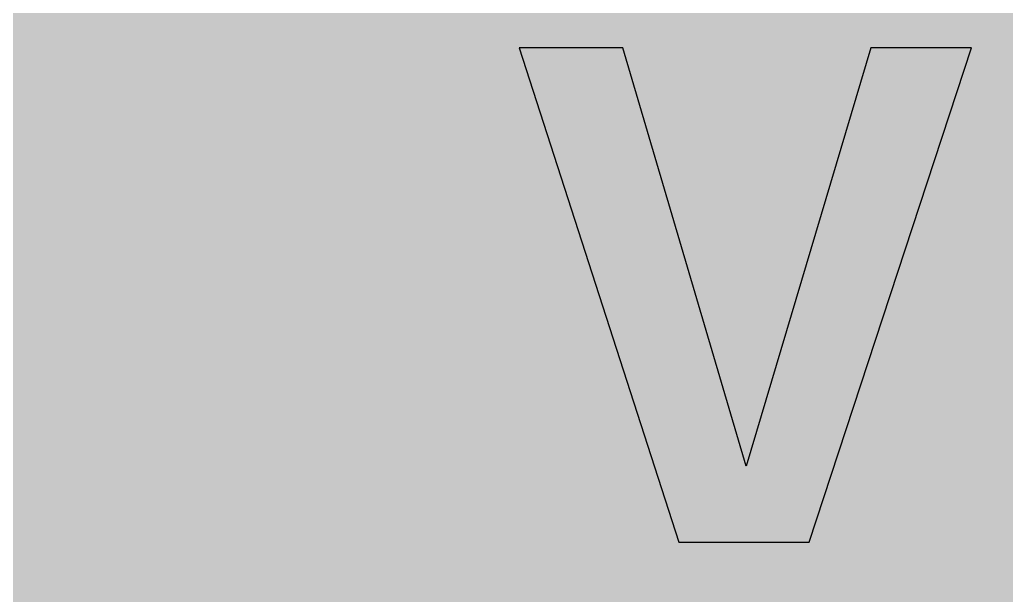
# Model space of a CAD drawing. Header units: millimetres. Extents: x 0 to 441, y 0 to 123.
# Drawn here: x 271.7 to 337.6, y 38.4 to 76.9 of the extents above; entities that cross this region are included whole.
import ezdxf

# ---------------------------------------------------------------- set-up
doc = ezdxf.new("R2010")
doc.units = ezdxf.units.MM

msp = doc.modelspace()

# ---------------------------------------------------------------- hatches: boundary and pattern name
for color, points in [(40, [(426.8611, 123.4722), (427.035, 123.4694), (427.2102, 123.4669), (427.3855, 123.4618), (427.5607, 123.4542), (427.7335, 123.444), (427.9087, 123.4313), (428.0814, 123.4186), (428.2542, 123.4008), (428.4269, 123.383), (428.5996, 123.3627), (428.7723, 123.3399), (428.9425, 123.317), (429.1152, 123.2891), (429.2854, 123.2611), (429.4556, 123.2306), (429.6258, 123.1976), (429.7959, 123.1621), (429.9636, 123.1265), (430.1312, 123.0859), (430.2989, 123.0452), (430.4665, 123.002), (430.6316, 122.9563), (430.7992, 122.9106), (430.9643, 122.8598), (431.1294, 122.809), (431.292, 122.7557), (431.4546, 122.7023), (431.6171, 122.6439), (431.7797, 122.5855), (431.9397, 122.5245), (432.0997, 122.461), (432.2597, 122.3975), (432.4172, 122.3289), (432.5772, 122.2604), (432.7322, 122.1892), (432.8897, 122.1181), (433.0446, 122.0445), (433.1995, 121.9683), (433.3519, 121.8895), (433.5043, 121.8082), (433.6567, 121.727), (433.8066, 121.6431), (433.9565, 121.5568), (434.1038, 121.4679), (434.2511, 121.379), (434.3984, 121.2875), (434.5432, 121.1961), (434.688, 121.0996), (434.8328, 121.0031), (434.975, 120.904), (435.1147, 120.8049), (435.2544, 120.7008), (435.3941, 120.5992), (435.5313, 120.4925), (435.6684, 120.3858), (435.803, 120.2766), (435.9377, 120.1649), (436.0697, 120.0506), (436.2018, 119.9363), (436.3314, 119.8194), (436.4609, 119.7026), (436.5879, 119.5832), (436.7124, 119.4613), (436.8394, 119.3394), (436.9613, 119.2124), (437.0832, 119.0879), (437.2026, 118.9609), (437.3194, 118.8314), (437.4363, 118.7018), (437.5506, 118.5697), (437.6649, 118.4377), (437.7766, 118.303), (437.8858, 118.1684), (437.9925, 118.0313), (438.0992, 117.8941), (438.2008, 117.7544), (438.3049, 117.6147), (438.404, 117.475), (438.5031, 117.3328), (438.5996, 117.188), (438.6961, 117.0432), (438.7875, 116.8984), (438.879, 116.7511), (438.9679, 116.6038), (439.0568, 116.4565), (439.1431, 116.3066), (439.227, 116.1567), (439.3082, 116.0043), (439.3895, 115.8519), (439.4683, 115.6995), (439.5445, 115.5446), (439.6181, 115.3897), (439.6892, 115.2322), (439.7604, 115.0772), (439.8289, 114.9172), (439.8975, 114.7597), (439.961, 114.5997), (440.0245, 114.4397), (440.0855, 114.2797), (440.1439, 114.1171), (440.2023, 113.9546), (440.2557, 113.792), (440.309, 113.6294), (440.3598, 113.4643), (440.4106, 113.2992), (440.4563, 113.1316), (440.502, 112.9665), (440.5452, 112.7989), (440.5859, 112.6312), (440.6265, 112.4636), (440.6621, 112.2959), (440.6976, 112.1258), (440.7306, 111.9556), (440.7611, 111.7854), (440.7891, 111.6152), (440.817, 111.4425), (440.8399, 111.2723), (440.8627, 111.0996), (440.883, 110.9269), (440.9008, 110.7542), (440.9186, 110.5814), (440.9313, 110.4087), (440.944, 110.2335), (440.9542, 110.0607), (440.9618, 109.8855), (440.9669, 109.7102), (440.9694, 109.535), (440.9719, 109.3597), (440.9722, 14.1111), (440.9694, 13.9344), (440.9669, 13.7592), (440.9618, 13.5839), (440.9542, 13.4112), (440.944, 13.2359), (440.9313, 13.0607), (440.9186, 12.888), (440.9008, 12.7152), (440.883, 12.5425), (440.8627, 12.3698), (440.8399, 12.1971), (440.817, 12.0269), (440.7891, 11.8542), (440.7611, 11.684), (440.7306, 11.5138), (440.6976, 11.3436), (440.6621, 11.176), (440.6265, 11.0058), (440.5859, 10.8382), (440.5452, 10.6705), (440.502, 10.5029), (440.4563, 10.3378), (440.4106, 10.1702), (440.3598, 10.0051), (440.309, 9.8425), (440.2557, 9.6774), (440.2023, 9.5148), (440.1439, 9.3523), (440.0855, 9.1897), (440.0245, 9.0297), (439.961, 8.8697), (439.8975, 8.7097), (439.8289, 8.5522), (439.7604, 8.3947), (439.6892, 8.2372), (439.6181, 8.0797), (439.5445, 7.9248), (439.4683, 7.7699), (439.3895, 7.6175), (439.3082, 7.4651), (439.227, 7.3127), (439.1431, 7.1628), (439.0568, 7.0129), (438.9679, 6.8656), (438.879, 6.7183), (438.7875, 6.571), (438.6961, 6.4262), (438.5996, 6.2814), (438.5031, 6.1366), (438.404, 5.9944), (438.3049, 5.8547), (438.2008, 5.715), (438.0992, 5.5753), (437.9925, 5.4381), (437.8858, 5.301), (437.7766, 5.1664), (437.6649, 5.0317), (437.5506, 4.8997), (437.4363, 4.7676), (437.3194, 4.638), (437.2026, 4.511), (437.0832, 4.3815), (436.9613, 4.257), (436.8394, 4.1326), (436.7124, 4.0081), (436.5879, 3.8862), (436.4609, 3.7668), (436.3314, 3.65), (436.2018, 3.5331), (436.0697, 3.4188), (435.9377, 3.3045), (435.803, 3.1953), (435.6684, 3.0861), (435.5313, 2.9769), (435.3941, 2.8727), (435.2544, 2.7686), (435.1147, 2.6645), (434.975, 2.5654), (434.8328, 2.4663), (434.688, 2.3698), (434.5432, 2.2733), (434.3984, 2.1819), (434.2511, 2.0904), (434.1038, 2.0015), (433.9565, 1.9126), (433.8066, 1.8263), (433.6567, 1.7424), (433.5043, 1.6612), (433.3519, 1.5799), (433.1995, 1.5037), (433.0446, 1.4275), (432.8897, 1.3513), (432.7322, 1.2802), (432.5772, 1.209), (432.4172, 1.1405), (432.2597, 1.0719), (432.0997, 1.0084), (431.9397, 0.9449), (431.7797, 0.8839), (431.6171, 0.8255), (431.4546, 0.7671), (431.292, 0.7137), (431.1294, 0.6604), (430.9643, 0.6096), (430.7992, 0.5588), (430.6316, 0.5131), (430.4665, 0.4674), (430.2989, 0.4242), (430.1312, 0.3835), (429.9636, 0.3454), (429.7959, 0.3073), (429.6258, 0.2718), (429.4556, 0.2388), (429.2854, 0.2083), (429.1152, 0.1803), (428.9425, 0.1524), (428.7723, 0.1295), (428.5996, 0.1067), (428.4269, 0.0864), (428.2542, 0.0686), (428.0814, 0.0508), (427.9087, 0.0381), (427.7335, 0.0254), (427.5607, 0.0152), (427.3855, 0.0076), (427.2102, 0.0025), (427.035, 0), (426.8597, 0), (104.0694, 0), (103.7082, 0), (103.3475, 0.0051), (102.9894, 0.0127), (102.6312, 0.0229), (102.2706, 0.0356), (101.9124, 0.0508), (101.5543, 0.0711), (101.1961, 0.094), (100.838, 0.1168), (100.4824, 0.1448), (100.1243, 0.1778), (99.7687, 0.2108), (99.4131, 0.2464), (99.0575, 0.287), (98.7019, 0.3302), (98.3463, 0.3734), (97.9932, 0.4216), (97.6376, 0.475), (97.2845, 0.5283), (96.9315, 0.5842), (96.581, 0.6452), (96.2279, 0.7061), (95.8774, 0.7722), (95.5269, 0.8407), (95.1763, 0.9119), (94.8284, 0.9855), (94.4804, 1.0617), (94.1324, 1.143), (93.7844, 1.2243), (93.4364, 1.3106), (93.091, 1.3995), (92.7456, 1.4884), (92.4027, 1.5824), (92.0598, 1.6789), (91.7169, 1.778), (91.374, 1.8821), (91.0336, 1.9863), (90.6932, 2.093), (90.3529, 2.2047), (90.0151, 2.319), (89.6772, 2.4333), (89.3394, 2.5527), (89.0041, 2.6746), (88.6689, 2.7991), (88.3361, 2.9261), (88.0034, 3.0556), (87.6706, 3.1877), (87.3404, 3.3249), (87.0102, 3.462), (86.68, 3.6043), (86.3524, 3.7465), (86.0273, 3.8938), (85.6996, 4.0411), (85.377, 4.1935), (85.0519, 4.3485), (84.7293, 4.506), (84.4093, 4.666), (84.0892, 4.8285), (83.7717, 4.9936), (83.4542, 5.1613), (83.1367, 5.3315), (82.8218, 5.5042), (82.5094, 5.682), (82.1969, 5.8598), (7.0556, 49.5155), (6.8504, 49.6341), (6.6497, 49.7561), (6.4516, 49.8831), (6.256, 50.0126), (6.063, 50.1421), (5.8725, 50.2793), (5.6845, 50.4165), (5.4966, 50.5562), (5.3137, 50.6984), (5.1333, 50.8457), (4.9581, 50.9956), (4.7828, 51.1454), (4.6101, 51.3004), (4.4399, 51.4579), (4.2748, 51.6153), (4.1097, 51.7779), (3.9497, 51.943), (3.7922, 52.1106), (3.6347, 52.2783), (3.4823, 52.451), (3.335, 52.6237), (3.1877, 52.8015), (3.0429, 52.9793), (2.9032, 53.1597), (2.7661, 53.3425), (2.6314, 53.528), (2.4994, 53.7134), (2.3724, 53.9039), (2.2454, 54.0944), (2.1234, 54.2874), (2.0041, 54.483), (1.8898, 54.6786), (1.778, 54.8792), (1.6662, 55.0799), (1.5621, 55.2806), (1.458, 55.4863), (1.3589, 55.6895), (1.2624, 55.8978), (1.1684, 56.1061), (1.0795, 56.3169), (0.9931, 56.5302), (0.9119, 56.7436), (0.8306, 56.957), (0.7569, 57.1754), (0.6833, 57.3913), (0.6147, 57.6123), (0.5486, 57.8307), (0.4877, 58.0542), (0.4293, 58.2752), (0.3734, 58.4987), (0.3226, 58.7248), (0.2769, 58.9509), (0.2311, 59.1795), (0.193, 59.4055), (0.1549, 59.6367), (0.1219, 59.8653), (0.094, 60.0964), (0.0686, 60.3275), (0.0483, 60.5612), (0.0305, 60.7949), (0.0152, 61.0286), (0.0076, 61.2623), (0, 61.4985), (0, 61.7347), (0, 61.8515), (0, 61.9658), (0.0025, 62.0827), (0.0076, 62.1995), (0.0102, 62.3138), (0.0152, 62.4307), (0.0229, 62.545), (0.0279, 62.6618), (0.0381, 62.7761), (0.0457, 62.8929), (0.0559, 63.0072), (0.066, 63.1215), (0.0787, 63.2358), (0.0914, 63.3527), (0.1041, 63.467), (0.1194, 63.5813), (0.1346, 63.6956), (0.1524, 63.8099), (0.1702, 63.9242), (0.188, 64.0359), (0.2057, 64.1502), (0.2261, 64.2645), (0.2489, 64.3763), (0.2692, 64.4906), (0.2921, 64.6024), (0.3175, 64.7167), (0.3429, 64.8284), (0.3683, 64.9402), (0.3937, 65.0519), (0.4216, 65.1637), (0.4496, 65.2755), (0.4801, 65.3872), (0.5105, 65.499), (0.541, 65.6082), (0.574, 65.72), (0.6071, 65.8292), (0.6401, 65.9409), (0.6756, 66.0502), (0.7112, 66.1594), (0.7468, 66.2686), (0.7849, 66.3778), (0.823, 66.487), (0.8611, 66.5937), (0.9017, 66.7029), (0.9423, 66.8096), (0.9855, 66.9163), (1.0287, 67.0255), (1.0719, 67.1322), (1.1151, 67.2389), (1.1608, 67.343), (1.2065, 67.4497), (1.2548, 67.5538), (1.303, 67.6605), (1.3513, 67.7647), (1.4021, 67.8688), (1.4529, 67.9729), (1.5037, 68.0771), (1.557, 68.1787), (1.6104, 68.2828), (1.6637, 68.3844), (1.7196, 68.486), (1.7755, 68.5876), (1.8313, 68.6892), (1.8898, 68.7908), (1.9482, 68.8899), (2.0066, 68.9915), (2.0676, 69.0905), (2.1285, 69.1896), (2.1895, 69.2861), (2.253, 69.3852), (2.3139, 69.4817), (2.38, 69.5782), (2.4435, 69.6722), (2.5095, 69.7687), (2.5756, 69.8627), (2.6416, 69.9567), (2.7102, 70.0507), (2.7788, 70.1446), (2.8473, 70.2361), (2.9185, 70.3275), (2.987, 70.419), (3.0582, 70.5104), (3.1318, 70.5993), (3.2029, 70.6907), (3.2766, 70.7771), (3.3528, 70.866), (3.4265, 70.9549), (3.5027, 71.0413), (3.5789, 71.1276), (3.6551, 71.214), (3.7338, 71.2978), (3.8125, 71.3816), (3.8913, 71.4654), (3.97, 71.5493), (4.0513, 71.6305), (4.1326, 71.7118), (4.2139, 71.7931), (4.2951, 71.8744), (4.379, 71.9531), (4.4628, 72.0319), (4.5466, 72.1106), (4.633, 72.1893), (4.7168, 72.2655), (4.8031, 72.3417), (4.8895, 72.4179), (4.9784, 72.4941), (5.0673, 72.5678), (5.1562, 72.6415), (5.2451, 72.7126), (5.334, 72.7862), (5.4254, 72.8574), (5.5169, 72.9285), (5.6083, 72.9971), (5.6998, 73.0656), (5.7937, 73.1342), (5.8877, 73.2028), (5.9817, 73.2688), (6.0757, 73.3349), (6.1722, 73.4009), (6.2662, 73.467), (6.3627, 73.5305), (6.4618, 73.594), (6.5583, 73.6549), (6.6573, 73.7159), (6.7539, 73.7768), (6.8555, 73.8378), (6.9545, 73.8962), (7.0536, 73.9546), (82.1972, 117.6115), (82.5094, 117.79), (82.8218, 117.9652), (83.1367, 118.1379), (83.4542, 118.3081), (83.7717, 118.4758), (84.0892, 118.6409), (84.4093, 118.8034), (84.7293, 118.9634), (85.0519, 119.1209), (85.377, 119.2759), (85.6996, 119.4283), (86.0273, 119.5756), (86.3524, 119.7229), (86.68, 119.8677), (87.0102, 120.0074), (87.3404, 120.1445), (87.6706, 120.2817), (88.0034, 120.4138), (88.3361, 120.5433), (88.6689, 120.6703), (89.0041, 120.7948), (89.3394, 120.9167), (89.6772, 121.0361), (90.0151, 121.1529), (90.3529, 121.2647), (90.6932, 121.3764), (91.0336, 121.4831), (91.374, 121.5873), (91.7169, 121.6914), (92.0598, 121.7905), (92.4027, 121.887), (92.7456, 121.981), (93.091, 122.0724), (93.4364, 122.1588), (93.7844, 122.2451), (94.1324, 122.3264), (94.4804, 122.4077), (94.8284, 122.4839), (95.1763, 122.5575), (95.5269, 122.6287), (95.8774, 122.6972), (96.2279, 122.7633), (96.581, 122.8242), (96.9315, 122.8852), (97.2845, 122.9411), (97.6376, 122.997), (97.9932, 123.0478), (98.3463, 123.096), (98.7019, 123.1392), (99.0575, 123.1824), (99.4131, 123.223), (99.7687, 123.2586), (100.1243, 123.2916), (100.4824, 123.3246), (100.838, 123.3526), (101.1961, 123.3754), (101.5543, 123.3983), (101.9124, 123.4186), (102.2706, 123.4338), (102.6312, 123.4465), (102.9894, 123.4567), (103.3475, 123.4643), (103.7082, 123.4694), (104.0689, 123.4719)]), (59, [(335.3181, 75.0013), (328.5878, 75.0013), (320.27, 47.0598), (312.0139, 75.0013), (305.0921, 75.0013), (315.7608, 41.9806), (324.4603, 41.9806)])]:
    msp.add_hatch(color=color).paths.add_polyline_path(points)
h = msp.add_hatch(color=59)
edge = h.paths.add_edge_path()
edge.add_line((286.6775, 41.3452), (287.053, 41.3461))
edge.add_line((287.053, 41.3461), (287.4239, 41.3588))
edge.add_line((287.4239, 41.3588), (287.7947, 41.3741))
edge.add_line((287.7947, 41.3741), (288.1579, 41.3995))
edge.add_line((288.1579, 41.3995), (288.5186, 41.4299))
edge.add_line((288.5186, 41.4299), (288.8767, 41.468))
edge.add_line((288.8767, 41.468), (289.2298, 41.5138))
edge.add_line((289.2298, 41.5138), (289.5778, 41.5671))
edge.add_line((289.5778, 41.5671), (289.9232, 41.6281))
edge.add_line((289.9232, 41.6281), (290.2636, 41.6966))
edge.add_line((290.2636, 41.6966), (290.5989, 41.7703))
edge.add_line((290.5989, 41.7703), (290.9316, 41.8541))
edge.add_line((290.9316, 41.8541), (291.2567, 41.9456))
edge.add_line((291.2567, 41.9456), (291.5793, 42.0421))
edge.add_line((291.5793, 42.0421), (291.8993, 42.1488))
edge.add_line((291.8993, 42.1488), (292.2118, 42.2631))
edge.add_line((292.2118, 42.2631), (292.5191, 42.385))
edge.add_line((292.5191, 42.385), (292.8239, 42.5171))
edge.add_line((292.8239, 42.5171), (293.1211, 42.6542))
edge.add_line((293.1211, 42.6542), (293.4157, 42.8015))
edge.add_line((293.4157, 42.8015), (293.7053, 42.9565))
edge.add_line((293.7053, 42.9565), (293.9872, 43.119))
edge.add_line((293.9872, 43.119), (294.2666, 43.2892))
edge.add_line((294.2666, 43.2892), (294.5384, 43.4696))
edge.add_line((294.5384, 43.4696), (294.8076, 43.6601))
edge.add_line((294.8076, 43.6601), (295.0693, 43.8556))
edge.add_line((295.0693, 43.8556), (295.3258, 44.0614))
edge.add_line((295.3258, 44.0614), (295.5773, 44.2773))
edge.add_line((295.5773, 44.2773), (295.8236, 44.5008))
edge.add_line((295.8236, 44.5008), (296.0624, 44.7345))
edge.add_line((296.0624, 44.7345), (296.2986, 44.9758))
edge.add_line((296.2986, 44.9758), (296.5272, 45.2247))
edge.add_line((296.5272, 45.2247), (296.7482, 45.4863))
edge.add_line((296.7482, 45.4863), (296.9641, 45.7556))
edge.add_line((296.9641, 45.7556), (297.1749, 46.0324))
edge.add_line((297.1749, 46.0324), (297.3807, 46.3194))
edge.add_line((297.3807, 46.3194), (297.5788, 46.6192))
edge.add_line((297.5788, 46.6192), (297.7693, 46.924))
edge.add_line((297.7693, 46.924), (297.9547, 47.2415))
edge.add_line((297.9547, 47.2415), (298.135, 47.5666))
edge.add_line((298.135, 47.5666), (298.3078, 47.9019))
edge.add_line((298.3078, 47.9019), (298.4729, 48.2498))
edge.add_line((298.4729, 48.2498), (298.6329, 48.6029))
edge.add_line((298.6329, 48.6029), (298.7853, 48.9687))
edge.add_line((298.7853, 48.9687), (298.9326, 49.3446))
edge.add_line((298.9326, 49.3446), (299.0723, 49.7307))
edge.add_line((299.0723, 49.7307), (299.2044, 50.1269))
edge.add_line((299.2044, 50.1269), (299.3288, 50.5333))
edge.add_line((299.3288, 50.5333), (299.4482, 50.9499))
edge.add_line((299.4482, 50.9499), (299.56, 51.3766))
edge.add_line((299.56, 51.3766), (299.6616, 51.8135))
edge.add_line((299.6616, 51.8135), (299.7606, 52.263))
edge.add_line((299.7606, 52.263), (299.8495, 52.7202))
edge.add_line((299.8495, 52.7202), (299.9308, 53.1901))
edge.add_line((299.9308, 53.1901), (300.0045, 53.6702))
edge.add_line((300.0045, 53.6702), (300.0731, 54.1604))
edge.add_line((300.0731, 54.1604), (300.1315, 54.6633))
edge.add_line((300.1315, 54.6633), (300.1848, 55.1764))
edge.add_line((300.1848, 55.1764), (300.228, 55.6997))
edge.add_line((300.228, 55.6997), (300.2636, 56.2356))
edge.add_line((300.2636, 56.2356), (300.2915, 56.7817))
edge.add_line((300.2915, 56.7817), (300.3118, 57.3405))
edge.add_line((300.3118, 57.3405), (300.3245, 57.9095))
edge.add_line((300.3245, 57.9095), (300.3296, 58.4886))
edge.add_line((300.3296, 58.4886), (300.3245, 59.0702))
edge.add_line((300.3245, 59.0702), (300.3118, 59.6392))
edge.add_line((300.3118, 59.6392), (300.2915, 60.198))
edge.add_line((300.2915, 60.198), (300.2636, 60.7441))
edge.add_line((300.2636, 60.7441), (300.228, 61.2775))
edge.add_line((300.228, 61.2775), (300.1848, 61.8033))
edge.add_line((300.1848, 61.8033), (300.1315, 62.3164))
edge.add_line((300.1315, 62.3164), (300.0731, 62.8167))
edge.add_line((300.0731, 62.8167), (300.0045, 63.3095))
edge.add_line((300.0045, 63.3095), (299.9308, 63.7896))
edge.add_line((299.9308, 63.7896), (299.8495, 64.2569))
edge.add_line((299.8495, 64.2569), (299.7606, 64.7167))
edge.add_line((299.7606, 64.7167), (299.6616, 65.1637))
edge.add_line((299.6616, 65.1637), (299.56, 65.6031))
edge.add_line((299.56, 65.6031), (299.4482, 66.0298))
edge.add_line((299.4482, 66.0298), (299.3288, 66.4464))
edge.add_line((299.3288, 66.4464), (299.2044, 66.8503))
edge.add_line((299.2044, 66.8503), (299.0723, 67.2465))
edge.add_line((299.0723, 67.2465), (298.9326, 67.6326))
edge.add_line((298.9326, 67.6326), (298.7853, 68.0085))
edge.add_line((298.7853, 68.0085), (298.6329, 68.3743))
edge.add_line((298.6329, 68.3743), (298.4729, 68.7299))
edge.add_line((298.4729, 68.7299), (298.3078, 69.0753))
edge.add_line((298.3078, 69.0753), (298.135, 69.4106))
edge.add_line((298.135, 69.4106), (297.9547, 69.7382))
edge.add_line((297.9547, 69.7382), (297.7693, 70.0532))
edge.add_line((297.7693, 70.0532), (297.5788, 70.3605))
edge.add_line((297.5788, 70.3605), (297.3807, 70.6577))
edge.add_line((297.3807, 70.6577), (297.1749, 70.9447))
edge.add_line((297.1749, 70.9447), (296.9641, 71.2241))
edge.add_line((296.9641, 71.2241), (296.7482, 71.4934))
edge.add_line((296.7482, 71.4934), (296.5272, 71.7525))
edge.add_line((296.5272, 71.7525), (296.2986, 72.0039))
edge.add_line((296.2986, 72.0039), (296.0624, 72.2452))
edge.add_line((296.0624, 72.2452), (295.8236, 72.4764))
edge.add_line((295.8236, 72.4764), (295.5773, 72.6999))
edge.add_line((295.5773, 72.6999), (295.3258, 72.9158))
edge.add_line((295.3258, 72.9158), (295.0693, 73.1215))
edge.add_line((295.0693, 73.1215), (294.8076, 73.3196))
edge.add_line((294.8076, 73.3196), (294.5384, 73.5076))
edge.add_line((294.5384, 73.5076), (294.2666, 73.6879))
edge.add_line((294.2666, 73.6879), (293.9872, 73.8581))
edge.add_line((293.9872, 73.8581), (293.7053, 74.0207))
edge.add_line((293.7053, 74.0207), (293.4157, 74.1756))
edge.add_line((293.4157, 74.1756), (293.1211, 74.3229))
edge.add_line((293.1211, 74.3229), (292.8239, 74.4626))
edge.add_line((292.8239, 74.4626), (292.5191, 74.5922))
edge.add_line((292.5191, 74.5922), (292.2118, 74.7141))
edge.add_line((292.2118, 74.7141), (291.8993, 74.8284))
edge.add_line((291.8993, 74.8284), (291.5793, 74.9351))
edge.add_line((291.5793, 74.9351), (291.2567, 75.0316))
edge.add_line((291.2567, 75.0316), (290.9316, 75.123))
edge.add_line((290.9316, 75.123), (290.5989, 75.2069))
edge.add_line((290.5989, 75.2069), (290.2636, 75.2805))
edge.add_line((290.2636, 75.2805), (289.9232, 75.3491))
edge.add_line((289.9232, 75.3491), (289.5778, 75.4101))
edge.add_line((289.5778, 75.4101), (289.2298, 75.4634))
edge.add_line((289.2298, 75.4634), (288.8767, 75.5091))
edge.add_line((288.8767, 75.5091), (288.5186, 75.5472))
edge.add_line((288.5186, 75.5472), (288.1579, 75.5777))
edge.add_line((288.1579, 75.5777), (287.7947, 75.6031))
edge.add_line((287.7947, 75.6031), (287.4239, 75.6209))
edge.add_line((287.4239, 75.6209), (287.053, 75.631))
edge.add_line((287.053, 75.631), (286.6771, 75.6336))
edge.add_line((286.6771, 75.6336), (286.3012, 75.631))
edge.add_line((286.3012, 75.631), (285.9278, 75.6209))
edge.add_line((285.9278, 75.6209), (285.5595, 75.6031))
edge.add_line((285.5595, 75.6031), (285.1937, 75.5777))
edge.add_line((285.1937, 75.5777), (284.8331, 75.5472))
edge.add_line((284.8331, 75.5472), (284.4749, 75.5091))
edge.add_line((284.4749, 75.5091), (284.1219, 75.4634))
edge.add_line((284.1219, 75.4634), (283.7739, 75.4101))
edge.add_line((283.7739, 75.4101), (283.4284, 75.3491))
edge.add_line((283.4284, 75.3491), (283.0906, 75.2805))
edge.add_line((283.0906, 75.2805), (282.7528, 75.2069))
edge.add_line((282.7528, 75.2069), (282.4226, 75.123))
edge.add_line((282.4226, 75.123), (282.0949, 75.0316))
edge.add_line((282.0949, 75.0316), (281.7724, 74.9351))
edge.add_line((281.7724, 74.9351), (281.4549, 74.8284))
edge.add_line((281.4549, 74.8284), (281.1399, 74.7141))
edge.add_line((281.1399, 74.7141), (280.8326, 74.5922))
edge.add_line((280.8326, 74.5922), (280.5278, 74.4626))
edge.add_line((280.5278, 74.4626), (280.2306, 74.3229))
edge.add_line((280.2306, 74.3229), (279.9359, 74.1756))
edge.add_line((279.9359, 74.1756), (279.6489, 74.0207))
edge.add_line((279.6489, 74.0207), (279.3644, 73.8581))
edge.add_line((279.3644, 73.8581), (279.085, 73.6879))
edge.add_line((279.085, 73.6879), (278.8133, 73.5076))
edge.add_line((278.8133, 73.5076), (278.544, 73.3196))
edge.add_line((278.544, 73.3196), (278.2824, 73.1215))
edge.add_line((278.2824, 73.1215), (278.0259, 72.9158))
edge.add_line((278.0259, 72.9158), (277.7744, 72.6999))
edge.add_line((277.7744, 72.6999), (277.528, 72.4764))
edge.add_line((277.528, 72.4764), (277.2893, 72.2452))
edge.add_line((277.2893, 72.2452), (277.0556, 72.0039))
edge.add_line((277.0556, 72.0039), (276.827, 71.7525))
edge.add_line((276.827, 71.7525), (276.6035, 71.4934))
edge.add_line((276.6035, 71.4934), (276.3876, 71.2241))
edge.add_line((276.3876, 71.2241), (276.1767, 70.9447))
edge.add_line((276.1767, 70.9447), (275.971, 70.6577))
edge.add_line((275.971, 70.6577), (275.7729, 70.3605))
edge.add_line((275.7729, 70.3605), (275.5824, 70.0532))
edge.add_line((275.5824, 70.0532), (275.397, 69.7382))
edge.add_line((275.397, 69.7382), (275.2166, 69.4106))
edge.add_line((275.2166, 69.4106), (275.0439, 69.0753))
edge.add_line((275.0439, 69.0753), (274.8788, 68.7299))
edge.add_line((274.8788, 68.7299), (274.7188, 68.3743))
edge.add_line((274.7188, 68.3743), (274.5664, 68.0085))
edge.add_line((274.5664, 68.0085), (274.4191, 67.6326))
edge.add_line((274.4191, 67.6326), (274.2819, 67.2465))
edge.add_line((274.2819, 67.2465), (274.1473, 66.8503))
edge.add_line((274.1473, 66.8503), (274.0228, 66.4464))
edge.add_line((274.0228, 66.4464), (273.906, 66.0298))
edge.add_line((273.906, 66.0298), (273.7942, 65.6031))
edge.add_line((273.7942, 65.6031), (273.6901, 65.1637))
edge.add_line((273.6901, 65.1637), (273.5936, 64.7167))
edge.add_line((273.5936, 64.7167), (273.5047, 64.2569))
edge.add_line((273.5047, 64.2569), (273.4208, 63.7896))
edge.add_line((273.4208, 63.7896), (273.3472, 63.3095))
edge.add_line((273.3472, 63.3095), (273.2811, 62.8167))
edge.add_line((273.2811, 62.8167), (273.2202, 62.3164))
edge.add_line((273.2202, 62.3164), (273.1694, 61.8033))
edge.add_line((273.1694, 61.8033), (273.1237, 61.2775))
edge.add_line((273.1237, 61.2775), (273.0881, 60.7441))
edge.add_line((273.0881, 60.7441), (273.0602, 60.198))
edge.add_line((273.0602, 60.198), (273.0398, 59.6392))
edge.add_line((273.0398, 59.6392), (273.0271, 59.0702))
edge.add_line((273.0271, 59.0702), (273.0246, 58.4886))
edge.add_line((273.0246, 58.4886), (273.0271, 57.9374))
edge.add_line((273.0271, 57.9374), (273.0398, 57.3964))
edge.add_line((273.0398, 57.3964), (273.0602, 56.863))
edge.add_line((273.0602, 56.863), (273.0881, 56.3397))
edge.add_line((273.0881, 56.3397), (273.1237, 55.8267))
edge.add_line((273.1237, 55.8267), (273.1694, 55.3237))
edge.add_line((273.1694, 55.3237), (273.2202, 54.8284))
edge.add_line((273.2202, 54.8284), (273.2811, 54.3433))
edge.add_line((273.2811, 54.3433), (273.3472, 53.8683))
edge.add_line((273.3472, 53.8683), (273.4208, 53.401))
edge.add_line((273.4208, 53.401), (273.5047, 52.9463))
edge.add_line((273.5047, 52.9463), (273.5936, 52.4967))
edge.add_line((273.5936, 52.4967), (273.6901, 52.0598))
edge.add_line((273.6901, 52.0598), (273.7942, 51.6306))
edge.add_line((273.7942, 51.6306), (273.906, 51.2115))
edge.add_line((273.906, 51.2115), (274.0228, 50.8))
edge.add_line((274.0228, 50.8), (274.1473, 50.3987))
edge.add_line((274.1473, 50.3987), (274.2819, 50.0075))
edge.add_line((274.2819, 50.0075), (274.4191, 49.624))
edge.add_line((274.4191, 49.624), (274.5664, 49.2506))
edge.add_line((274.5664, 49.2506), (274.7188, 48.8874))
edge.add_line((274.7188, 48.8874), (274.8788, 48.5318))
edge.add_line((274.8788, 48.5318), (275.0439, 48.1838))
edge.add_line((275.0439, 48.1838), (275.2166, 47.846))
edge.add_line((275.2166, 47.846), (275.397, 47.5183))
edge.add_line((275.397, 47.5183), (275.5824, 47.1983))
edge.add_line((275.5824, 47.1983), (275.7729, 46.8859))
edge.add_line((275.7729, 46.8859), (275.971, 46.5836))
edge.add_line((275.971, 46.5836), (276.1767, 46.2915))
edge.add_line((276.1767, 46.2915), (276.3876, 46.007))
edge.add_line((276.3876, 46.007), (276.6035, 45.7302))
edge.add_line((276.6035, 45.7302), (276.827, 45.4635))
edge.add_line((276.827, 45.4635), (277.0556, 45.2044))
edge.add_line((277.0556, 45.2044), (277.2893, 44.9555))
edge.add_line((277.2893, 44.9555), (277.528, 44.7142))
edge.add_line((277.528, 44.7142), (277.7744, 44.483))
edge.add_line((277.7744, 44.483), (278.0259, 44.2595))
edge.add_line((278.0259, 44.2595), (278.2824, 44.0436))
edge.add_line((278.2824, 44.0436), (278.544, 43.8353))
edge.add_line((278.544, 43.8353), (278.8133, 43.6372))
edge.add_line((278.8133, 43.6372), (279.085, 43.4492))
edge.add_line((279.085, 43.4492), (279.3644, 43.2664))
edge.add_line((279.3644, 43.2664), (279.6489, 43.0936))
edge.add_line((279.6489, 43.0936), (279.9359, 42.9285))
edge.add_line((279.9359, 42.9285), (280.2306, 42.7736))
edge.add_line((280.2306, 42.7736), (280.5278, 42.6237))
edge.add_line((280.5278, 42.6237), (280.8326, 42.484))
edge.add_line((280.8326, 42.484), (281.1399, 42.352))
edge.add_line((281.1399, 42.352), (281.4549, 42.23))
edge.add_line((281.4549, 42.23), (281.7724, 42.1157))
edge.add_line((281.7724, 42.1157), (282.0949, 42.0065))
edge.add_line((282.0949, 42.0065), (282.4226, 41.9075))
edge.add_line((282.4226, 41.9075), (282.7528, 41.8186))
edge.add_line((282.7528, 41.8186), (283.0906, 41.7347))
edge.add_line((283.0906, 41.7347), (283.4284, 41.6611))
edge.add_line((283.4284, 41.6611), (283.7739, 41.5925))
edge.add_line((283.7739, 41.5925), (284.1219, 41.5341))
edge.add_line((284.1219, 41.5341), (284.4749, 41.4833))
edge.add_line((284.4749, 41.4833), (284.8331, 41.4401))
edge.add_line((284.8331, 41.4401), (285.1937, 41.4071))
edge.add_line((285.1937, 41.4071), (285.5595, 41.3791))
edge.add_line((285.5595, 41.3791), (285.9278, 41.3588))
edge.add_line((285.9278, 41.3588), (286.3012, 41.3487))
edge.add_line((286.3012, 41.3487), (286.6771, 41.3436))
edge = h.paths.add_edge_path(flags=16)
edge.add_line((286.6775, 70.4921), (286.9057, 70.4875))
edge.add_line((286.9057, 70.4875), (287.1318, 70.4799))
edge.add_line((287.1318, 70.4799), (287.3553, 70.4672))
edge.add_line((287.3553, 70.4672), (287.5712, 70.4494))
edge.add_line((287.5712, 70.4494), (287.7845, 70.4266))
edge.add_line((287.7845, 70.4266), (287.9954, 70.3986))
edge.add_line((287.9954, 70.3986), (288.2011, 70.3631))
edge.add_line((288.2011, 70.3631), (288.4018, 70.325))
edge.add_line((288.4018, 70.325), (288.5999, 70.2793))
edge.add_line((288.5999, 70.2793), (288.7929, 70.2285))
edge.add_line((288.7929, 70.2285), (288.9809, 70.1726))
edge.add_line((288.9809, 70.1726), (289.1663, 70.1116))
edge.add_line((289.1663, 70.1116), (289.3466, 70.0456))
edge.add_line((289.3466, 70.0456), (289.5244, 69.9745))
edge.add_line((289.5244, 69.9745), (289.6972, 69.8957))
edge.add_line((289.6972, 69.8957), (289.8673, 69.8119))
edge.add_line((289.8673, 69.8119), (290.0324, 69.723))
edge.add_line((290.0324, 69.723), (290.195, 69.629))
edge.add_line((290.195, 69.629), (290.3525, 69.5274))
edge.add_line((290.3525, 69.5274), (290.5074, 69.4207))
edge.add_line((290.5074, 69.4207), (290.6573, 69.309))
edge.add_line((290.6573, 69.309), (290.8021, 69.1921))
edge.add_line((290.8021, 69.1921), (290.9443, 69.0677))
edge.add_line((290.9443, 69.0677), (291.084, 68.9381))
edge.add_line((291.084, 68.9381), (291.2186, 68.801))
edge.add_line((291.2186, 68.801), (291.3482, 68.6587))
edge.add_line((291.3482, 68.6587), (291.4777, 68.5114))
edge.add_line((291.4777, 68.5114), (291.5996, 68.359))
edge.add_line((291.5996, 68.359), (291.7215, 68.199))
edge.add_line((291.7215, 68.199), (291.8358, 68.0314))
edge.add_line((291.8358, 68.0314), (291.9501, 67.8586))
edge.add_line((291.9501, 67.8586), (292.0594, 67.6808))
edge.add_line((292.0594, 67.6808), (292.1635, 67.4954))
edge.add_line((292.1635, 67.4954), (292.2651, 67.3049))
edge.add_line((292.2651, 67.3049), (292.3642, 67.1093))
edge.add_line((292.3642, 67.1093), (292.4581, 66.9036))
edge.add_line((292.4581, 66.9036), (292.5496, 66.6953))
edge.add_line((292.5496, 66.6953), (292.6359, 66.4794))
edge.add_line((292.6359, 66.4794), (292.7198, 66.2559))
edge.add_line((292.7198, 66.2559), (292.801, 66.0273))
edge.add_line((292.801, 66.0273), (292.8772, 65.7911))
edge.add_line((292.8772, 65.7911), (292.9509, 65.5472))
edge.add_line((292.9509, 65.5472), (293.022, 65.2983))
edge.add_line((293.022, 65.2983), (293.0881, 65.0443))
edge.add_line((293.0881, 65.0443), (293.1516, 64.7827))
edge.add_line((293.1516, 64.7827), (293.21, 64.5135))
edge.add_line((293.21, 64.5135), (293.2659, 64.2366))
edge.add_line((293.2659, 64.2366), (293.3192, 63.9547))
edge.add_line((293.3192, 63.9547), (293.37, 63.6651))
edge.add_line((293.37, 63.6651), (293.4157, 63.3705))
edge.add_line((293.4157, 63.3705), (293.4589, 63.0657))
edge.add_line((293.4589, 63.0657), (293.4995, 62.7558))
edge.add_line((293.4995, 62.7558), (293.5351, 62.4408))
edge.add_line((293.5351, 62.4408), (293.5681, 62.1157))
edge.add_line((293.5681, 62.1157), (293.5986, 61.7855))
edge.add_line((293.5986, 61.7855), (293.624, 61.4477))
edge.add_line((293.624, 61.4477), (293.6494, 61.1048))
edge.add_line((293.6494, 61.1048), (293.6697, 60.7517))
edge.add_line((293.6697, 60.7517), (293.685, 60.3936))
edge.add_line((293.685, 60.3936), (293.7002, 60.0278))
edge.add_line((293.7002, 60.0278), (293.7104, 59.6544))
edge.add_line((293.7104, 59.6544), (293.718, 59.2734))
edge.add_line((293.718, 59.2734), (293.7231, 58.8848))
edge.add_line((293.7231, 58.8848), (293.7256, 58.4886))
edge.add_line((293.7256, 58.4886), (293.7231, 58.133))
edge.add_line((293.7231, 58.133), (293.718, 57.7799))
edge.add_line((293.718, 57.7799), (293.7104, 57.4319))
edge.add_line((293.7104, 57.4319), (293.7002, 57.089))
edge.add_line((293.7002, 57.089), (293.685, 56.7512))
edge.add_line((293.685, 56.7512), (293.6697, 56.4185))
edge.add_line((293.6697, 56.4185), (293.6494, 56.0908))
edge.add_line((293.6494, 56.0908), (293.624, 55.7682))
edge.add_line((293.624, 55.7682), (293.5986, 55.4507))
edge.add_line((293.5986, 55.4507), (293.5681, 55.1383))
edge.add_line((293.5681, 55.1383), (293.5351, 54.831))
edge.add_line((293.5351, 54.831), (293.4995, 54.5287))
edge.add_line((293.4995, 54.5287), (293.4589, 54.2315))
edge.add_line((293.4589, 54.2315), (293.4157, 53.9394))
edge.add_line((293.4157, 53.9394), (293.37, 53.655))
edge.add_line((293.37, 53.655), (293.3192, 53.373))
edge.add_line((293.3192, 53.373), (293.2659, 53.0962))
edge.add_line((293.2659, 53.0962), (293.21, 52.8269))
edge.add_line((293.21, 52.8269), (293.1516, 52.5602))
edge.add_line((293.1516, 52.5602), (293.0881, 52.3011))
edge.add_line((293.0881, 52.3011), (293.022, 52.0471))
edge.add_line((293.022, 52.0471), (292.9509, 51.7982))
edge.add_line((292.9509, 51.7982), (292.8772, 51.5544))
edge.add_line((292.8772, 51.5544), (292.801, 51.3156))
edge.add_line((292.801, 51.3156), (292.7198, 51.0819))
edge.add_line((292.7198, 51.0819), (292.6359, 50.8559))
edge.add_line((292.6359, 50.8559), (292.5496, 50.6324))
edge.add_line((292.5496, 50.6324), (292.4581, 50.4165))
edge.add_line((292.4581, 50.4165), (292.3642, 50.2056))
edge.add_line((292.3642, 50.2056), (292.2651, 49.9999))
edge.add_line((292.2651, 49.9999), (292.1635, 49.8018))
edge.add_line((292.1635, 49.8018), (292.0594, 49.6062))
edge.add_line((292.0594, 49.6062), (291.9501, 49.4182))
edge.add_line((291.9501, 49.4182), (291.8358, 49.2354))
edge.add_line((291.8358, 49.2354), (291.7215, 49.0601))
edge.add_line((291.7215, 49.0601), (291.5996, 48.8874))
edge.add_line((291.5996, 48.8874), (291.4777, 48.7223))
edge.add_line((291.4777, 48.7223), (291.3482, 48.5623))
edge.add_line((291.3482, 48.5623), (291.2186, 48.4073))
edge.add_line((291.2186, 48.4073), (291.084, 48.26))
edge.add_line((291.084, 48.26), (290.9443, 48.1178))
edge.add_line((290.9443, 48.1178), (290.8021, 47.9806))
edge.add_line((290.8021, 47.9806), (290.6573, 47.8485))
edge.add_line((290.6573, 47.8485), (290.5074, 47.7241))
edge.add_line((290.5074, 47.7241), (290.3525, 47.6047))
edge.add_line((290.3525, 47.6047), (290.195, 47.4904))
edge.add_line((290.195, 47.4904), (290.0324, 47.3837))
edge.add_line((290.0324, 47.3837), (289.8673, 47.2821))
edge.add_line((289.8673, 47.2821), (289.6972, 47.1881))
edge.add_line((289.6972, 47.1881), (289.5244, 47.0992))
edge.add_line((289.5244, 47.0992), (289.3466, 47.0154))
edge.add_line((289.3466, 47.0154), (289.1663, 46.9367))
edge.add_line((289.1663, 46.9367), (288.9809, 46.8655))
edge.add_line((288.9809, 46.8655), (288.7929, 46.7995))
edge.add_line((288.7929, 46.7995), (288.5999, 46.7411))
edge.add_line((288.5999, 46.7411), (288.4018, 46.6877))
edge.add_line((288.4018, 46.6877), (288.2011, 46.642))
edge.add_line((288.2011, 46.642), (287.9954, 46.6014))
edge.add_line((287.9954, 46.6014), (287.7845, 46.5658))
edge.add_line((287.7845, 46.5658), (287.5712, 46.5379))
edge.add_line((287.5712, 46.5379), (287.3553, 46.5176))
edge.add_line((287.3553, 46.5176), (287.1318, 46.4998))
edge.add_line((287.1318, 46.4998), (286.9057, 46.4922))
edge.add_line((286.9057, 46.4922), (286.6771, 46.4871))
edge.add_line((286.6771, 46.4871), (286.446, 46.4922))
edge.add_line((286.446, 46.4922), (286.2199, 46.4998))
edge.add_line((286.2199, 46.4998), (285.9989, 46.5176))
edge.add_line((285.9989, 46.5176), (285.7805, 46.5379))
edge.add_line((285.7805, 46.5379), (285.5671, 46.5658))
edge.add_line((285.5671, 46.5658), (285.3588, 46.6014))
edge.add_line((285.3588, 46.6014), (285.1531, 46.642))
edge.add_line((285.1531, 46.642), (284.9524, 46.6877))
edge.add_line((284.9524, 46.6877), (284.7543, 46.7411))
edge.add_line((284.7543, 46.7411), (284.5613, 46.7995))
edge.add_line((284.5613, 46.7995), (284.3708, 46.8655))
edge.add_line((284.3708, 46.8655), (284.1854, 46.9367))
edge.add_line((284.1854, 46.9367), (284.005, 47.0154))
edge.add_line((284.005, 47.0154), (283.8272, 47.0992))
edge.add_line((283.8272, 47.0992), (283.6545, 47.1881))
edge.add_line((283.6545, 47.1881), (283.4843, 47.2821))
edge.add_line((283.4843, 47.2821), (283.3192, 47.3837))
edge.add_line((283.3192, 47.3837), (283.1592, 47.4904))
edge.add_line((283.1592, 47.4904), (283.0017, 47.6047))
edge.add_line((283.0017, 47.6047), (282.8468, 47.7241))
edge.add_line((282.8468, 47.7241), (282.6969, 47.8485))
edge.add_line((282.6969, 47.8485), (282.5496, 47.9806))
edge.add_line((282.5496, 47.9806), (282.4074, 48.1178))
edge.add_line((282.4074, 48.1178), (282.2702, 48.26))
edge.add_line((282.2702, 48.26), (282.1356, 48.4073))
edge.add_line((282.1356, 48.4073), (282.0035, 48.5623))
edge.add_line((282.0035, 48.5623), (281.8765, 48.7223))
edge.add_line((281.8765, 48.7223), (281.752, 48.8874))
edge.add_line((281.752, 48.8874), (281.6327, 49.0601))
edge.add_line((281.6327, 49.0601), (281.5158, 49.2354))
edge.add_line((281.5158, 49.2354), (281.4041, 49.4182))
edge.add_line((281.4041, 49.4182), (281.2948, 49.6062))
edge.add_line((281.2948, 49.6062), (281.1882, 49.8018))
edge.add_line((281.1882, 49.8018), (281.0866, 49.9999))
edge.add_line((281.0866, 49.9999), (280.99, 50.2056))
edge.add_line((280.99, 50.2056), (280.8935, 50.4165))
edge.add_line((280.8935, 50.4165), (280.8046, 50.6324))
edge.add_line((280.8046, 50.6324), (280.7157, 50.8559))
edge.add_line((280.7157, 50.8559), (280.6319, 51.0819))
edge.add_line((280.6319, 51.0819), (280.5506, 51.3156))
edge.add_line((280.5506, 51.3156), (280.4744, 51.5544))
edge.add_line((280.4744, 51.5544), (280.4008, 51.7982))
edge.add_line((280.4008, 51.7982), (280.3322, 52.0471))
edge.add_line((280.3322, 52.0471), (280.2636, 52.3011))
edge.add_line((280.2636, 52.3011), (280.2026, 52.5602))
edge.add_line((280.2026, 52.5602), (280.1417, 52.8269))
edge.add_line((280.1417, 52.8269), (280.0858, 53.0962))
edge.add_line((280.0858, 53.0962), (280.0325, 53.373))
edge.add_line((280.0325, 53.373), (279.9817, 53.655))
edge.add_line((279.9817, 53.655), (279.9359, 53.9394))
edge.add_line((279.9359, 53.9394), (279.8928, 54.2315))
edge.add_line((279.8928, 54.2315), (279.8547, 54.5287))
edge.add_line((279.8547, 54.5287), (279.8166, 54.831))
edge.add_line((279.8166, 54.831), (279.7835, 55.1383))
edge.add_line((279.7835, 55.1383), (279.7531, 55.4507))
edge.add_line((279.7531, 55.4507), (279.7277, 55.7682))
edge.add_line((279.7277, 55.7682), (279.7048, 56.0908))
edge.add_line((279.7048, 56.0908), (279.6845, 56.4185))
edge.add_line((279.6845, 56.4185), (279.6667, 56.7512))
edge.add_line((279.6667, 56.7512), (279.6515, 57.089))
edge.add_line((279.6515, 57.089), (279.6413, 57.4319))
edge.add_line((279.6413, 57.4319), (279.6337, 57.7799))
edge.add_line((279.6337, 57.7799), (279.6286, 58.133))
edge.add_line((279.6286, 58.133), (279.6286, 58.4886))
edge.add_line((279.6286, 58.4886), (279.6286, 58.8848))
edge.add_line((279.6286, 58.8848), (279.6337, 59.2734))
edge.add_line((279.6337, 59.2734), (279.6413, 59.6544))
edge.add_line((279.6413, 59.6544), (279.6515, 60.0278))
edge.add_line((279.6515, 60.0278), (279.6667, 60.3936))
edge.add_line((279.6667, 60.3936), (279.6845, 60.7517))
edge.add_line((279.6845, 60.7517), (279.7048, 61.1048))
edge.add_line((279.7048, 61.1048), (279.7277, 61.4477))
edge.add_line((279.7277, 61.4477), (279.7531, 61.7855))
edge.add_line((279.7531, 61.7855), (279.7835, 62.1157))
edge.add_line((279.7835, 62.1157), (279.8166, 62.4408))
edge.add_line((279.8166, 62.4408), (279.8547, 62.7558))
edge.add_line((279.8547, 62.7558), (279.8928, 63.0657))
edge.add_line((279.8928, 63.0657), (279.9359, 63.3705))
edge.add_line((279.9359, 63.3705), (279.9817, 63.6651))
edge.add_line((279.9817, 63.6651), (280.0325, 63.9547))
edge.add_line((280.0325, 63.9547), (280.0858, 64.2366))
edge.add_line((280.0858, 64.2366), (280.1417, 64.5135))
edge.add_line((280.1417, 64.5135), (280.2026, 64.7827))
edge.add_line((280.2026, 64.7827), (280.2636, 65.0443))
edge.add_line((280.2636, 65.0443), (280.3322, 65.2983))
edge.add_line((280.3322, 65.2983), (280.4008, 65.5472))
edge.add_line((280.4008, 65.5472), (280.4744, 65.7911))
edge.add_line((280.4744, 65.7911), (280.5506, 66.0273))
edge.add_line((280.5506, 66.0273), (280.6319, 66.2559))
edge.add_line((280.6319, 66.2559), (280.7157, 66.4794))
edge.add_line((280.7157, 66.4794), (280.8046, 66.6953))
edge.add_line((280.8046, 66.6953), (280.8935, 66.9036))
edge.add_line((280.8935, 66.9036), (280.99, 67.1093))
edge.add_line((280.99, 67.1093), (281.0866, 67.3049))
edge.add_line((281.0866, 67.3049), (281.1882, 67.4954))
edge.add_line((281.1882, 67.4954), (281.2948, 67.6808))
edge.add_line((281.2948, 67.6808), (281.4041, 67.8586))
edge.add_line((281.4041, 67.8586), (281.5158, 68.0314))
edge.add_line((281.5158, 68.0314), (281.6327, 68.199))
edge.add_line((281.6327, 68.199), (281.752, 68.359))
edge.add_line((281.752, 68.359), (281.8765, 68.5114))
edge.add_line((281.8765, 68.5114), (282.0035, 68.6587))
edge.add_line((282.0035, 68.6587), (282.1356, 68.801))
edge.add_line((282.1356, 68.801), (282.2702, 68.9381))
edge.add_line((282.2702, 68.9381), (282.4074, 69.0677))
edge.add_line((282.4074, 69.0677), (282.5496, 69.1921))
edge.add_line((282.5496, 69.1921), (282.6969, 69.309))
edge.add_line((282.6969, 69.309), (282.8468, 69.4207))
edge.add_line((282.8468, 69.4207), (283.0017, 69.5274))
edge.add_line((283.0017, 69.5274), (283.1592, 69.629))
edge.add_line((283.1592, 69.629), (283.3192, 69.723))
edge.add_line((283.3192, 69.723), (283.4843, 69.8119))
edge.add_line((283.4843, 69.8119), (283.6545, 69.8957))
edge.add_line((283.6545, 69.8957), (283.8272, 69.9745))
edge.add_line((283.8272, 69.9745), (284.005, 70.0456))
edge.add_line((284.005, 70.0456), (284.1854, 70.1116))
edge.add_line((284.1854, 70.1116), (284.3708, 70.1726))
edge.add_line((284.3708, 70.1726), (284.5613, 70.2285))
edge.add_line((284.5613, 70.2285), (284.7543, 70.2793))
edge.add_line((284.7543, 70.2793), (284.9524, 70.325))
edge.add_line((284.9524, 70.325), (285.1531, 70.3631))
edge.add_line((285.1531, 70.3631), (285.3588, 70.3986))
edge.add_line((285.3588, 70.3986), (285.5671, 70.4266))
edge.add_line((285.5671, 70.4266), (285.7805, 70.4494))
edge.add_line((285.7805, 70.4494), (285.9989, 70.4672))
edge.add_line((285.9989, 70.4672), (286.2199, 70.4799))
edge.add_line((286.2199, 70.4799), (286.446, 70.4875))
edge.add_line((286.446, 70.4875), (286.6771, 70.4901))

# ---------------------------------------------------------------- linework, layer by layer
at = {"color": 59}
msp.add_lwpolyline([(335.3181, 75.0013), (328.5878, 75.0013), (320.27, 47.0598), (312.0139, 75.0013), (305.0921, 75.0013), (315.7608, 41.9806), (324.4603, 41.9806), (335.3181, 75.0013)], dxfattribs=at)

doc.saveas('drawing.dxf')
